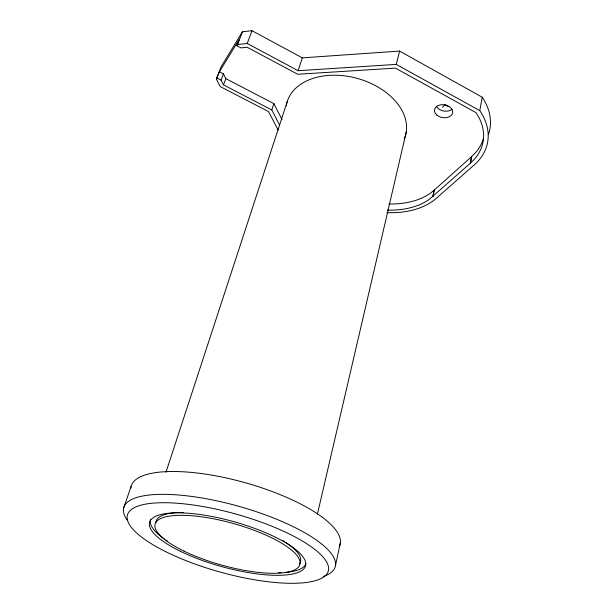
<?xml version="1.0" encoding="UTF-8"?>
<svg xmlns="http://www.w3.org/2000/svg" width="614" height="614" viewBox="0 0 614 614"><rect width="100%" height="100%" fill="white"/><g stroke="black" fill="none" stroke-linecap="round" stroke-linejoin="round"><path stroke-width="0.92" d="M386.943 212.613A71.746 46.526 13.2 0 0 436.247 198.376L474.238 164.92A76.297 52.282 11.2 0 0 479.772 110.635L482.205 97.219L399.607 51.085L302.318 57.854L251.993 30.7L242.415 31.767L221.178 66.634L216.358 79.091L220.249 86.582L268.518 111.571L278.18 130.099M387.411 210.126A67.502 43.763 13.2 0 0 429.355 199.304L470.37 163.209L471.56 156.662L475.182 153.063A71.439 49.366 11.1 0 0 483.548 138.073M470.37 163.209L471.721 156.509M432.855 196.518L434.144 190.186L471.56 156.662M433.016 196.388L434.298 190.056M335.52 565.287L340.333 542.983M317.438 514.041L406.284 131.857M470.531 163.055L474 159.632A71.784 49.174 11.2 0 0 478.36 116.43L476.011 112.631L395.416 68.123L297.759 74.263L247.158 47.255L241.003 47.9L236.843 45.682L237.572 44.5L247.219 43.479L298.12 70.71L396.245 64.393L399.607 51.085M165.964 472.289L287.367 101.226M298.12 70.71L302.318 57.854M279.662 125.179L271.787 109.952L273.905 103.666L225.86 78.638L223.412 73.826L219.444 71.754L239.283 39.288L236.843 45.682M123.629 508.108L131.035 486.641M247.219 43.479L251.993 30.7M271.787 109.952L223.481 84.893L225.86 78.638M237.572 44.5L242.415 31.767M223.481 84.893L221.017 80.096L223.412 73.826M216.358 79.091L219.444 71.754M442.464 107.212L444.95 104.687L448.742 106.775M434.144 190.186L430.652 192.996A67.202 43.955 13.1 0 1 388.846 203.963M217.018 78.016L221.017 80.096M396.245 64.393L479.772 110.635M273.905 103.666L282.141 119.784M452.058 109.269A9.141 6.485 8.9 0 1 436.869 106.982M482.205 97.219A75.568 52.674 11 0 1 488.567 134.151M286.293 105.815A61.515 41.967 15.6 0 1 357.816 78.538A61.515 41.967 15.6 0 1 404.227 139.109M305.833 563.99A80.81 23.447 15.6 0 1 284.766 572.425M281.212 572.601A80.81 23.447 15.6 0 1 278.518 572.655M167.399 541.011A80.81 23.447 15.6 0 1 165.941 540.051M164.529 539.092A80.81 23.447 15.6 0 1 150.576 519.344M285.825 542.477A75 21.759 15.6 0 1 299.402 563.928M155.81 522.644A75 21.759 15.6 0 1 183.479 512.46M282.939 540.642A75 21.759 15.6 0 1 284.313 541.494M127.121 519.966A109.791 32.212 15.6 0 1 240.888 506.911A109.791 32.212 15.6 0 1 323.563 576.423M130.797 488.153A108.432 34 15.6 0 1 245.178 482.711A108.432 34 15.6 0 1 339.174 546.637M436.738 114.956A9.187 6.462 9 0 0 452.249 113.989A9.187 6.462 9 0 0 441.827 104.687A9.187 6.462 9 0 0 436.738 114.956M180.447 551.318A80.941 23.278 15.6 0 0 305.181 566.791A80.941 23.278 15.6 0 0 197.071 514.133A80.941 23.278 15.6 0 0 180.447 551.318M184.07 551.165A75.123 21.597 15.6 0 0 299.586 565.279A75.123 21.597 15.6 0 0 198.852 516.474A75.123 21.597 15.6 0 0 184.07 551.165M165.488 551.564A104.28 30.048 15.6 0 0 327.584 572.839A104.28 30.048 15.6 0 0 190.517 504.631A104.28 30.048 15.6 0 0 165.488 551.564"/></g></svg>
